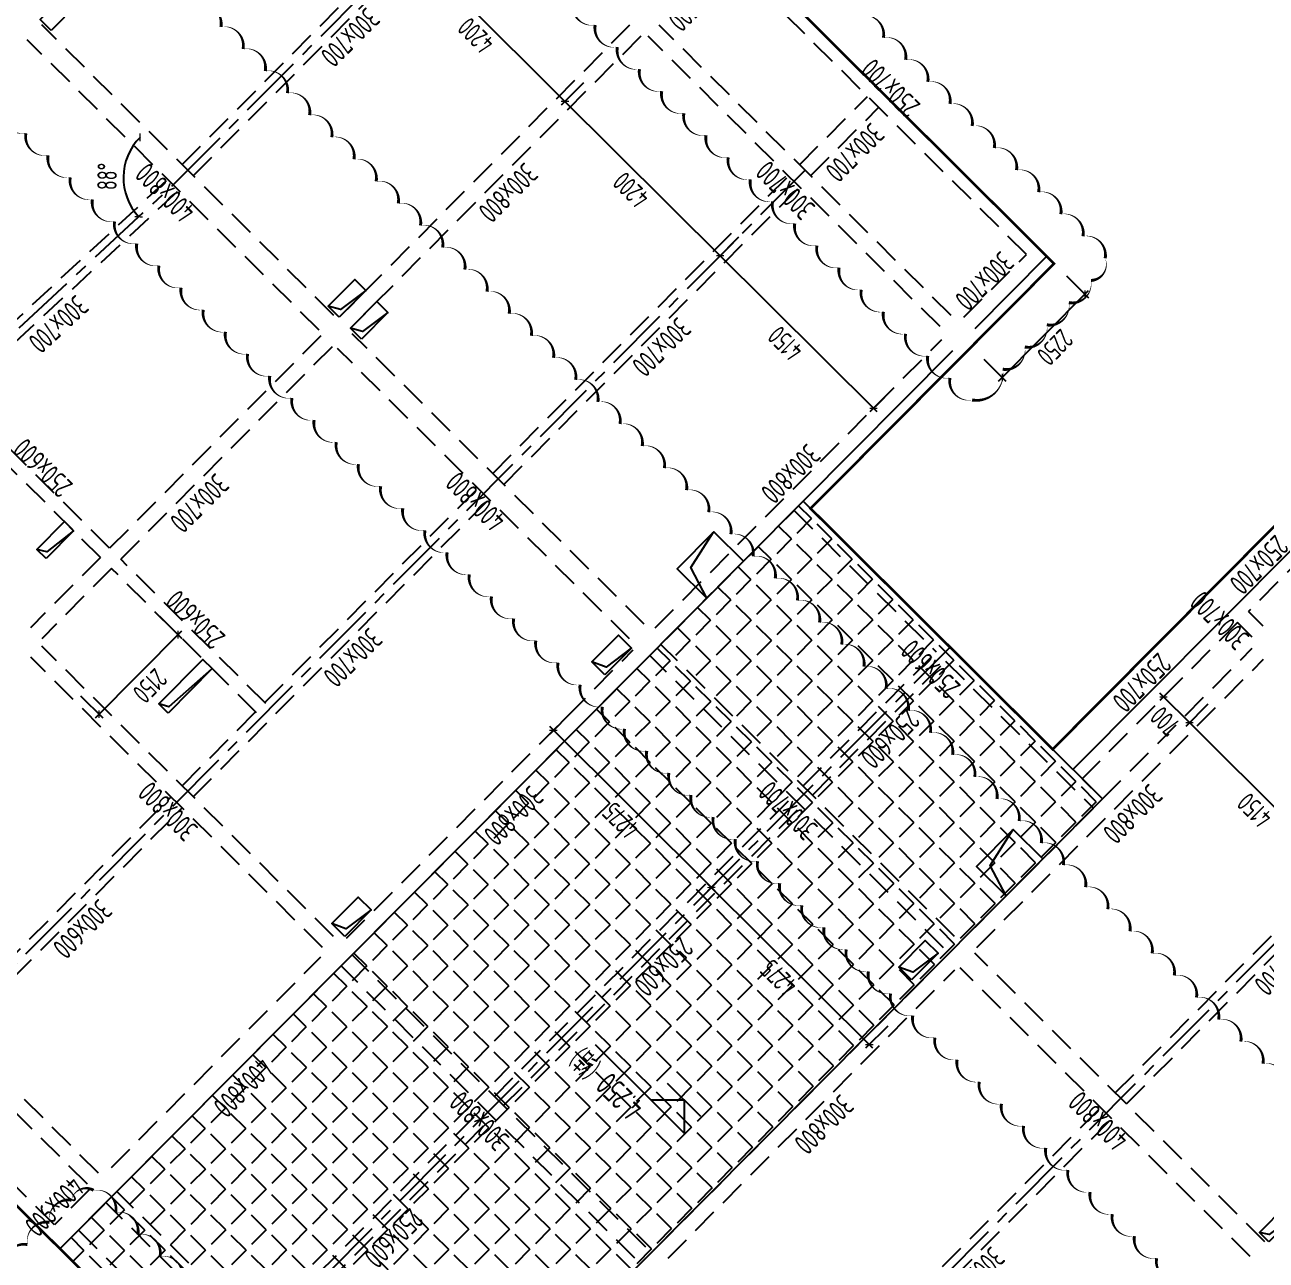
# Model space of a CAD drawing. Extents: x 517450926 to 520131079, y 3499134486 to 3500888201.
# Drawn here: x 518694059 to 518717878, y 3500136957 to 3500160652 of the extents above; entities that cross this region are included whole.
import ezdxf
from ezdxf.enums import TextEntityAlignment as Align

# ---------------------------------------------------------------- set-up
doc = ezdxf.new("R2010")
doc.units = 0
doc.header["$LTSCALE"] = 1000
doc.header["$MEASUREMENT"] = 0
doc.linetypes.add('CENTER', pattern=[2, 1.25, -0.25, 0.25, -0.25])
doc.linetypes.add('DASHED', pattern=[0.75, 0.5, -0.25])
doc.layers.get('0').update_dxf_attribs({"linetype": 'CONTINUOUS'})
doc.layers.get('Defpoints').update_dxf_attribs({"color": 2, "linetype": 'CONTINUOUS'})
doc.layers.add('0_修订云线', color=1, linetype='CONTINUOUS', plot=False)
for name, color, linetype in [('__附着_A10-23平面图_TEN25IWV_设计区$0$__附着_A10-23平面图_TEN25IWV_设计区$0$__附着_A10-2楼一层平面（剧场）_TEN25667_设计区$0$AD-LEVL-HIGH', 61, 'CONTINUOUS'), ('S_AXIS', 8, 'CENTER'), ('S_AXIS_DIMS', 3, 'CONTINUOUS'), ('S_BEAM', 4, 'DASHED'), ('S_BEAM_SECD_TEXT_HORZ', 9, 'CONTINUOUS'), ('S_BEAM_TEXT_HORZ', 7, 'CONTINUOUS'), ('S_BEAM_TEXT_VERT', 41, 'CONTINUOUS'), ('S_FLOR_ENHN', 91, 'DASHED'), ('S_HOLE', 201, 'CONTINUOUS'), ('S_PLAN_HACH', 254, 'CONTINUOUS')]:
    doc.layers.add(name, color=color, linetype=linetype)
doc.styles.add('__附着_A10-23平面图_TEN25IWV_设计区$0$__附着_A10-23平面图_TEN25IWV_设计区$0$__附着_A10-2楼一层平面（剧场）_TEN25667_设计区$0$TH-STYLE3', font='tssdeng', dxfattribs={"width": 0.7, "bigfont": 'tssdchn'})
doc.styles.add('TH-STYLE3', font='tssdeng.shx', dxfattribs={"width": 0.7, "bigfont": 'tssdchn.shx'})
doc.styles.add('样式 1', font='Tssdeng.shx', dxfattribs={"width": 0.7, "bigfont": 'Tssdchn.shx'})
doc.dimstyles.new('TSSD_100_100', dxfattribs={"dimtxt": 375, "dimasz": 100, "dimexe": 100, "dimexo": 0, "dimgap": 125, "dimtad": 1, "dimdec": 1, "dimdsep": 46, "dimtxsty": 'TH-STYLE3', "dimblk": 'ARCHTICK', "dimcen": -100, "dimdle": 100, "dimclrt": 7, "dimadec": 0, "dimazin": 0, "dimtfac": 1, "dimtdec": 1, "dimtix": 1, "dimtmove": 2, "dimatfit": 3, "dimldrblk": 'ARCHTICK', "dimfxl": 0, "dimtolj": 1, "dimtzin": 0, "dimarcsym": 0})

# ---------------------------------------------------------------- blocks, each defined once
blk = doc.blocks.new('_ArchTick')
at = {"color": 0, "const_width": 0.25}
blk.add_lwpolyline([(-0.53, -0.53), (0.53, 0.53)], dxfattribs=at)
blk = doc.blocks.new('*D113')
at = {"layer": 'Defpoints', "color": 0, "linetype": 'ByBlock', "transparency": 16777216}
for p in [(518717596, 3500148464), (518716406, 3500147267), (518720750, 3500145750)]:
    blk.add_point(p, dxfattribs=at)
at = {"layer": 'S_AXIS_DIMS', "color": 0, "linetype": 'ByBlock', "lineweight": -2, "transparency": 16777216}
for p, q in [((518716758, 3500147622), (518716335, 3500147196)), ((518719419, 3500144270), (518716335, 3500147338)), ((518719701, 3500144695), (518719278, 3500144270))]:
    blk.add_line(p, q, dxfattribs=at)
at = {"layer": 'S_AXIS_DIMS', "color": 0, "linetype": 'ByBlock', "lineweight": -2, "transparency": 16777216, "xscale": 100, "yscale": 100, "zscale": 100}
for p, rotation in [((518716406, 3500147267), 135.1572922653654), ((518719348, 3500144341), 315.1572922653654)]:
    blk.add_blockref('_ArchTick', p, dxfattribs=dict(at, rotation=rotation))
at = {"layer": 'S_AXIS_DIMS', "color": 7, "linetype": 'ByBlock', "transparency": 16777216, "insert": (518717657, 3500145583), "char_height": 375, "attachment_point": 5, "rotation": 135.1573, "style": 'TH-STYLE3'}
blk.add_mtext('\\A1;4150', dxfattribs=at)
blk = doc.blocks.new('*D114')
at = {"layer": 'Defpoints', "color": 0, "linetype": 'ByBlock', "transparency": 16777216}
for p in [(518708528, 3500145408), (518707232, 3500144105), (518711453, 3500142287)]:
    blk.add_point(p, dxfattribs=at)
at = {"layer": 'S_AXIS_DIMS', "color": 0, "linetype": 'ByBlock', "lineweight": -2, "transparency": 16777216}
for p, q in [((518707584, 3500144460), (518707161, 3500144034)), ((518710334, 3500141020), (518707161, 3500144176)), ((518710616, 3500141445), (518710192, 3500141020))]:
    blk.add_line(p, q, dxfattribs=at)
at = {"layer": 'S_AXIS_DIMS', "color": 0, "linetype": 'ByBlock', "lineweight": -2, "transparency": 16777216, "xscale": 100, "yscale": 100, "zscale": 100}
for p, rotation in [((518707232, 3500144105), 135.1572922653654), ((518710263, 3500141091), 315.1572922653654)]:
    blk.add_blockref('_ArchTick', p, dxfattribs=dict(at, rotation=rotation))
at = {"layer": 'S_AXIS_DIMS', "color": 7, "linetype": 'ByBlock', "transparency": 16777216, "insert": (518708527, 3500142376), "char_height": 375, "attachment_point": 5, "rotation": 135.1573, "style": 'TH-STYLE3'}
blk.add_mtext('\\A1;4275', dxfattribs=at)
blk = doc.blocks.new('*D115')
at = {"layer": 'Defpoints', "color": 0, "linetype": 'ByBlock', "transparency": 16777216}
for p in [(518705391, 3500148317), (518704201, 3500147120), (518708528, 3500145408)]:
    blk.add_point(p, dxfattribs=at)
at = {"layer": 'S_AXIS_DIMS', "color": 0, "linetype": 'ByBlock', "lineweight": -2, "transparency": 16777216}
for p, q in [((518704553, 3500147474), (518704130, 3500147049)), ((518707303, 3500144035), (518704130, 3500147190)), ((518707584, 3500144460), (518707161, 3500144034))]:
    blk.add_line(p, q, dxfattribs=at)
at = {"layer": 'S_AXIS_DIMS', "color": 0, "linetype": 'ByBlock', "lineweight": -2, "transparency": 16777216, "xscale": 100, "yscale": 100, "zscale": 100}
for p, rotation in [((518704201, 3500147120), 135.1572922653654), ((518707232, 3500144105), 315.1572922653654)]:
    blk.add_blockref('_ArchTick', p, dxfattribs=dict(at, rotation=rotation))
at = {"layer": 'S_AXIS_DIMS', "color": 7, "linetype": 'ByBlock', "transparency": 16777216, "insert": (518705496, 3500145391), "char_height": 375, "attachment_point": 5, "rotation": 135.1573, "style": 'TH-STYLE3'}
blk.add_mtext('\\A1;4275', dxfattribs=at)
blk = doc.blocks.new('*D116')
at = {"layer": 'Defpoints', "color": 0, "linetype": 'ByBlock', "transparency": 16777216}
for p in [(518708591, 3500157420), (518707401, 3500156223), (518711534, 3500154493)]:
    blk.add_point(p, dxfattribs=at)
at = {"layer": 'S_AXIS_DIMS', "color": 0, "linetype": 'ByBlock', "lineweight": -2, "transparency": 16777216}
for p, q in [((518707754, 3500156577), (518707330, 3500156152)), ((518710414, 3500153226), (518707330, 3500156293)), ((518710696, 3500153651), (518710273, 3500153226))]:
    blk.add_line(p, q, dxfattribs=at)
at = {"layer": 'S_AXIS_DIMS', "color": 0, "linetype": 'ByBlock', "lineweight": -2, "transparency": 16777216, "xscale": 100, "yscale": 100, "zscale": 100}
for p, rotation in [((518707401, 3500156223), 135.1572922653654), ((518710344, 3500153297), 315.1572922653654)]:
    blk.add_blockref('_ArchTick', p, dxfattribs=dict(at, rotation=rotation))
at = {"layer": 'S_AXIS_DIMS', "color": 7, "linetype": 'ByBlock', "transparency": 16777216, "insert": (518708652, 3500154538), "char_height": 375, "attachment_point": 5, "rotation": 135.1573, "style": 'TH-STYLE3'}
blk.add_mtext('\\A1;4150', dxfattribs=at)
blk = doc.blocks.new('*D117')
at = {"layer": 'Defpoints', "color": 0, "linetype": 'ByBlock', "transparency": 16777216}
for p in [(518705648, 3500160417), (518704423, 3500159185), (518708591, 3500157420)]:
    blk.add_point(p, dxfattribs=at)
at = {"layer": 'S_AXIS_DIMS', "color": 0, "linetype": 'ByBlock', "lineweight": -2, "transparency": 16777216}
for p, q in [((518704776, 3500159539), (518704352, 3500159114)), ((518707472, 3500156152), (518704352, 3500159255)), ((518707754, 3500156577), (518707330, 3500156152))]:
    blk.add_line(p, q, dxfattribs=at)
at = {"layer": 'S_AXIS_DIMS', "color": 0, "linetype": 'ByBlock', "lineweight": -2, "transparency": 16777216, "xscale": 100, "yscale": 100, "zscale": 100}
for p, rotation in [((518704423, 3500159185), 135.1572922653654), ((518707401, 3500156223), 315.1572922653654)]:
    blk.add_blockref('_ArchTick', p, dxfattribs=dict(at, rotation=rotation))
at = {"layer": 'S_AXIS_DIMS', "color": 7, "linetype": 'ByBlock', "transparency": 16777216, "insert": (518705692, 3500157482), "char_height": 375, "attachment_point": 5, "rotation": 135.1573, "style": 'TH-STYLE3'}
blk.add_mtext('\\A1;4200', dxfattribs=at)
blk = doc.blocks.new('*D118')
at = {"layer": 'Defpoints', "color": 0, "linetype": 'ByBlock', "transparency": 16777216}
for p in [(518702670, 3500163379), (518701445, 3500162146), (518705648, 3500160417)]:
    blk.add_point(p, dxfattribs=at)
at = {"layer": 'S_AXIS_DIMS', "color": 0, "linetype": 'ByBlock', "lineweight": -2, "transparency": 16777216}
for p, q in [((518701798, 3500162501), (518701375, 3500162075)), ((518704494, 3500159114), (518701374, 3500162217)), ((518704776, 3500159539), (518704352, 3500159114))]:
    blk.add_line(p, q, dxfattribs=at)
at = {"layer": 'S_AXIS_DIMS', "color": 0, "linetype": 'ByBlock', "lineweight": -2, "transparency": 16777216, "xscale": 100, "yscale": 100, "zscale": 100}
for p, rotation in [((518701445, 3500162146), 135.1572922653654), ((518704423, 3500159185), 315.1572922653654)]:
    blk.add_blockref('_ArchTick', p, dxfattribs=dict(at, rotation=rotation))
at = {"layer": 'S_AXIS_DIMS', "color": 7, "linetype": 'ByBlock', "transparency": 16777216, "insert": (518702714, 3500160444), "char_height": 375, "attachment_point": 5, "rotation": 135.1573, "style": 'TH-STYLE3'}
blk.add_mtext('\\A1;4200', dxfattribs=at)
blk = doc.blocks.new('*D151')
at = {"layer": 'Defpoints', "color": 0, "linetype": 'ByBlock', "transparency": 16777216}
for p in [(518696472, 3500149479), (518697000, 3500148954), (518695027, 3500147884)]:
    blk.add_point(p, dxfattribs=at)
at = {"layer": 'S_AXIS_DIMS', "color": 0, "linetype": 'ByBlock', "lineweight": -2, "transparency": 16777216}
for p, q in [((518696645, 3500149307), (518697071, 3500148884)), ((518695413, 3500147359), (518697070, 3500149025)), ((518695129, 3500147783), (518695554, 3500147359))]:
    blk.add_line(p, q, dxfattribs=at)
at = {"layer": 'S_AXIS_DIMS', "color": 0, "linetype": 'ByBlock', "lineweight": -2, "transparency": 16777216, "xscale": 100, "yscale": 100, "zscale": 100}
for p, rotation in [((518697000, 3500148954), 45.15729226536535), ((518695484, 3500147430), 225.1572922653654)]:
    blk.add_blockref('_ArchTick', p, dxfattribs=dict(at, rotation=rotation))
at = {"layer": 'S_AXIS_DIMS', "color": 7, "linetype": 'ByBlock', "transparency": 16777216, "insert": (518696463, 3500147972), "char_height": 375, "attachment_point": 5, "rotation": 225.1573, "style": 'TH-STYLE3'}
blk.add_mtext('\\A1;2150', dxfattribs=at)
blk = doc.blocks.new('*D156')
at = {"layer": 'Defpoints', "color": 0, "linetype": 'ByBlock', "transparency": 16777216}
for p in [(518716427, 3500148282), (518716924, 3500147788), (518716406, 3500147267)]:
    blk.add_point(p, dxfattribs=at)
at = {"layer": 'S_AXIS_DIMS', "color": 0, "linetype": 'ByBlock', "lineweight": -2, "transparency": 16777216}
for p, q in [((518716262, 3500148116), (518715839, 3500147690)), ((518715910, 3500147761), (518715839, 3500147832)), ((518715910, 3500147761), (518716406, 3500147267)), ((518716758, 3500147622), (518716335, 3500147196)), ((518716406, 3500147267), (518716477, 3500147197))]:
    blk.add_line(p, q, dxfattribs=at)
at = {"layer": 'S_AXIS_DIMS', "color": 0, "linetype": 'ByBlock', "lineweight": -2, "transparency": 16777216, "xscale": 100, "yscale": 100, "zscale": 100}
for p, rotation in [((518715910, 3500147761), 315.1572922653654), ((518716406, 3500147267), 135.1572922653654)]:
    blk.add_blockref('_ArchTick', p, dxfattribs=dict(at, rotation=rotation))
at = {"layer": 'S_AXIS_DIMS', "color": 7, "linetype": 'ByBlock', "transparency": 16777216, "insert": (518715937, 3500147293), "char_height": 375, "attachment_point": 5, "rotation": 135.1573, "style": 'TH-STYLE3'}
blk.add_mtext('\\A1;700', dxfattribs=at)
blk = doc.blocks.new('*D157')
at = {"layer": 'Defpoints', "color": 0, "linetype": 'ByBlock', "transparency": 16777216}
for p in [(518713722, 3500156159), (518714401, 3500155483), (518712135, 3500154563)]:
    blk.add_point(p, dxfattribs=at)
at = {"layer": 'S_AXIS_DIMS', "color": 0, "linetype": 'ByBlock', "lineweight": -2, "transparency": 16777216}
for p, q in [((518714046, 3500155836), (518714472, 3500155413)), ((518712744, 3500153817), (518714471, 3500155554)), ((518712460, 3500154241), (518712885, 3500153817))]:
    blk.add_line(p, q, dxfattribs=at)
at = {"layer": 'S_AXIS_DIMS', "color": 0, "linetype": 'ByBlock', "lineweight": -2, "transparency": 16777216, "xscale": 100, "yscale": 100, "zscale": 100}
for p, rotation in [((518714401, 3500155483), 45.15729226536535), ((518712814, 3500153888), 225.1572922653654)]:
    blk.add_blockref('_ArchTick', p, dxfattribs=dict(at, rotation=rotation))
at = {"layer": 'S_AXIS_DIMS', "color": 7, "linetype": 'ByBlock', "transparency": 16777216, "insert": (518713829, 3500154465), "char_height": 375, "attachment_point": 5, "rotation": 225.1573, "style": 'TH-STYLE3'}
blk.add_mtext('\\A1;2250', dxfattribs=at)
blk = doc.blocks.new('*D267')
at = {"layer": 'Defpoints', "color": 0, "transparency": 16777216}
for p in [(518669878, 3500184742), (518719672, 3500134322), (518720742, 3500133901), (518715548, 3500127828), (518751217, 3500103849)]:
    blk.add_point(p, dxfattribs=at)
at = {"layer": 'S_AXIS_DIMS', "color": 0, "lineweight": -2, "transparency": 16777216}
blk.add_arc((518720860, 3500134039), 1222, 135.1573, 229.4593, dxfattribs=at)
at = {"layer": 'S_AXIS_DIMS', "color": 0, "lineweight": -2, "transparency": 16777216, "xscale": 100, "yscale": 100, "zscale": 100}
for p, rotation in [((518719994, 3500134901), 45.15729226451204), ((518720066, 3500133111), 319.4592519570663)]:
    blk.add_blockref('_ArchTick', p, dxfattribs=dict(at, rotation=rotation))
at = {"layer": 'S_AXIS_DIMS', "color": 7, "transparency": 16777216, "insert": (518719327, 3500133977), "char_height": 375, "attachment_point": 5, "rotation": 92.3083, "style": 'TH-STYLE3'}
blk.add_mtext('\\A1;94°', dxfattribs=at)
blk = doc.blocks.new('*D269')
at = {"layer": 'Defpoints', "color": 0, "transparency": 16777216}
for p in [(518669878, 3500184742), (518695991, 3500158014), (518696924, 3500157601, 0), (518691015, 3500152120, 0), (518751217, 3500103849)]:
    blk.add_point(p, dxfattribs=at)
at = {"layer": 'S_AXIS_DIMS', "color": 0, "lineweight": -2, "transparency": 16777216}
blk.add_arc((518697051, 3500157718), 1100, 135.1573, 222.8453, dxfattribs=at)
at = {"layer": 'S_AXIS_DIMS', "color": 0, "lineweight": -2, "transparency": 16777216, "xscale": 100, "yscale": 100, "zscale": 100}
for p, rotation in [((518696271, 3500158494), 45.15729226459322), ((518696244, 3500156970), 312.8453472691643)]:
    blk.add_blockref('_ArchTick', p, dxfattribs=dict(at, rotation=rotation))
at = {"layer": 'S_AXIS_DIMS', "color": 7, "transparency": 16777216, "insert": (518695638, 3500157743), "char_height": 375, "attachment_point": 5, "rotation": 89.0013, "style": 'TH-STYLE3'}
blk.add_mtext('\\A1;88°', dxfattribs=at)
blk = doc.blocks.new('*D276')
at = {"layer": 'Defpoints', "color": 0, "transparency": 16777216}
for p in [(518696045, 3500174585), (518670596, 3500160553), (518677995, 3500157366), (518677569, 3500156361), (518674659, 3500153081)]:
    blk.add_point(p, dxfattribs=at)
at = {"layer": 'S_AXIS_DIMS', "color": 0, "lineweight": -2, "transparency": 16777216}
blk.add_arc((518677789, 3500156229), 1156, 45.1573, 148.9904, dxfattribs=at)
at = {"layer": 'S_AXIS_DIMS', "color": 0, "lineweight": -2, "transparency": 16777216, "xscale": 100, "yscale": 100, "zscale": 100}
for p, rotation in [((518678605, 3500157048), 315.1572922631937), ((518676799, 3500156824), 238.990403903446)]:
    blk.add_blockref('_ArchTick', p, dxfattribs=dict(at, rotation=rotation))
at = {"layer": 'S_AXIS_DIMS', "color": 7, "transparency": 16777216, "insert": (518677686, 3500157066), "char_height": 375, "attachment_point": 5, "rotation": 187.0738, "style": 'TH-STYLE3'}
blk.add_mtext('\\A1;104°', dxfattribs=at)
blk = doc.blocks.new('*U66')
for p, q in [((900, 450), (2400, 450)), ((0, 0), (900, 0))]:
    blk.add_line(p, q)
blk.add_lwpolyline([(900, 450), (450, 0), (0, 450), (900, 450)], close=True)
at = {"style": '__附着_A10-23平面图_TEN25IWV_设计区$0$__附着_A10-23平面图_TEN25IWV_设计区$0$__附着_A10-2楼一层平面（剧场）_TEN25667_设计区$0$TH-STYLE3', "width": 0.7}
blk.add_attdef('标高', (900, 600), '', height=450, dxfattribs=at)

msp = doc.modelspace()

# ---------------------------------------------------------------- hatches: boundary and pattern name
at = {"layer": 'S_PLAN_HACH', "transparency": 33554559}
h = msp.add_hatch(dxfattribs=at)
h.set_pattern_fill('ANGLE', color=256, scale=2000)
h.set_pattern_definition([(135.1573, (518630193.4, 3500156019.2), (-387.8396, -389.975), [400, -150]), (225.1573, (518630193.4, 3500156019.2), (389.975, -387.8396), [400, -150])])
h.paths.add_polyline_path([(518694733.5167, 3500137175.1335), (518700476.7838, 3500131463.3139), (518714738.7119, 3500145803.7634), (518708995.4449, 3500151515.5831)])

# ---------------------------------------------------------------- linework, layer by layer
at = {"layer": '0_修订云线'}
for points in [[(518697396.9466, 3500161034.7207, 0, 60, -0.52056705), (518697822.3738, 3500160611.6229, 0, 60, -0.52056705), (518698247.801, 3500160188.5251, 0, 60, -0.52056705), (518698673.2281, 3500159765.4274, 0, 60, -0.52056705), (518699098.6553, 3500159342.3296, 0, 60, -0.52056705), (518699524.0825, 3500158919.2319, 0, 60, -0.52056705), (518699949.5097, 3500158496.1341, 0, 60, -0.52056705), (518700374.9369, 3500158073.0364, 0, 60, -0.52056705), (518700800.3641, 3500157649.9386, 0, 60, -0.52056705), (518701225.7913, 3500157226.8409, 0, 60, -0.52056705), (518701651.2184, 3500156803.7431, 0, 60, -0.52056705), (518702076.6456, 3500156380.6454, 0, 60, -0.52056705), (518702502.0728, 3500155957.5476, 0, 60, -0.52056705), (518702927.5, 3500155534.4499, 0, 60, -0.52056705), (518703352.9272, 3500155111.3521, 0, 60, -0.52056705), (518703778.3544, 3500154688.2544, 0, 60, -0.52056705), (518704203.7816, 3500154265.1566, 0, 60, -0.52056705), (518704629.2088, 3500153842.0589, 0, 60, -0.52056705), (518705054.6359, 3500153418.9611, 0, 60, -0.52056705), (518705480.0631, 3500152995.8633, 0, 60, -0.52056705), (518705905.4903, 3500152572.7656, 0, 60, -0.52056705), (518706330.9175, 3500152149.6678, 0, 60, -0.52056705), (518706756.3447, 3500151726.5701, 0, 60, -0.52056705), (518707181.7719, 3500151303.4723, 0, 60, -0.52056705), (518707607.1991, 3500150880.3746, 0, 60, -0.52056705), (518708032.6263, 3500150457.2768, 0, 60, -0.52056705), (518708458.0534, 3500150034.1791, 0, 60, -0.52056705), (518708883.4806, 3500149611.0813, 0, 60, -0.52056705), (518709308.9078, 3500149187.9836, 0, 60, -0.52056705), (518709734.335, 3500148764.8858, 0, 60, -0.52056705), (518710159.7622, 3500148341.7881, 0, 60, -0.52056705), (518710585.1894, 3500147918.6903, 0, 60, -0.52056705), (518711010.6166, 3500147495.5926, 0, 60, -0.52056705), (518711436.0437, 3500147072.4948, 0, 60, -0.52056705), (518711861.4709, 3500146649.3971, 0, 60, -0.52056705), (518712286.8981, 3500146226.2993, 0, 60, -0.52056705), (518712712.3253, 3500145803.2016, 0, 60, -0.52056705), (518713137.7525, 3500145380.1038, 0, 60, -0.52056705), (518713563.1797, 3500144957.006, 0, 60, -0.52056705), (518713988.6069, 3500144533.9083, 0, 60, -0.52056705), (518714414.0341, 3500144110.8105, 0, 60, -0.52056705), (518714839.4612, 3500143687.7128, 0, 60, -0.52056705), (518715264.8884, 3500143264.615, 0, 60, -0.52056705), (518715690.3156, 3500142841.5173, 0, 60, -0.52056705), (518716115.7428, 3500142418.4195, 0, 60, -0.52056705), (518716541.17, 3500141995.3218, 0, 60, -0.52056705), (518716966.5972, 3500141572.224, 0, 60, -0.52056705), (518717392.0244, 3500141149.1263, 0, 60, -0.52056705), (518717817.4516, 3500140726.0285, 0, 60, -0.52056705), (518718242.8787, 3500140302.9308, 0, 60, -0.52056705)], [(518710109.5225, 3500160827.6807, 0, 60, -0.52056705), (518710534.9497, 3500160404.5829, 0, 60, -0.52056705), (518710960.3769, 3500159981.4852, 0, 60, -0.52056705), (518711385.8041, 3500159558.3874, 0, 60, -0.52056705), (518711811.2313, 3500159135.2897, 0, 60, -0.52056705), (518712236.6584, 3500158712.1919, 0, 60, -0.52056705), (518712662.0856, 3500158289.0942, 0, 60, -0.52056705), (518713087.5128, 3500157865.9964, 0, 60, -0.52056705), (518713512.94, 3500157442.8987, 0, 60, -0.52056705), (518713938.3672, 3500157019.8009, 0, 60, -0.52056705), (518714363.7944, 3500156596.7032, 0, 60, -0.52056705), (518714789.2216, 3500156173.6054, 0, 60, -0.52056705), (518714515.2156, 3500155748.5875, 0, 60, -0.52056705), (518714092.1178, 3500155323.1603, 0, 60, -0.52056705), (518713669.0201, 3500154897.7331, 0, 60, -0.52056705), (518713245.9223, 3500154472.3059, 0, 60, -0.52056705), (518712822.8246, 3500154046.8788, 0, 60, -0.52056705), (518712235.4175, 3500153456.2376, 0, 60, -0.52056705), (518711809.9903, 3500153879.3354, 0, 60, -0.52056705), (518711384.5631, 3500154302.4331, 0, 60, -0.52056705), (518710959.136, 3500154725.5309, 0, 60, -0.52056705), (518710533.7088, 3500155148.6286, 0, 60, -0.52056705), (518710108.2816, 3500155571.7264, 0, 60, -0.52056705), (518709682.8544, 3500155994.8242, 0, 60, -0.52056705), (518709257.4272, 3500156417.9219, 0, 60, -0.52056705), (518708832, 3500156841.0197, 0, 60, -0.52056705), (518708406.5728, 3500157264.1174, 0, 60, -0.52056705), (518707981.1456, 3500157687.2152, 0, 60, -0.52056705), (518707555.7185, 3500158110.3129, 0, 60, -0.52056705), (518707130.2913, 3500158533.4107, 0, 60, -0.52056705), (518706704.8641, 3500158956.5084, 0, 60, -0.52056705), (518706279.4369, 3500159379.6062, 0, 60, -0.52056705), (518705854.0097, 3500159802.7039, 0, 60, -0.52056705), (518705428.5825, 3500160225.8017, 0, 60, -0.52056705), (518705003.1553, 3500160648.8994, 0, 60, -0.52056705), (518704577.7281, 3500161071.9972, 0, 60, -0.52056705)], [(518716201.8108, 3500136570.878, 0, 60, -0.52056705), (518715776.3836, 3500136993.9757, 0, 60, -0.52056705), (518715350.9564, 3500137417.0735, 0, 60, -0.52056705), (518714925.5292, 3500137840.1712, 0, 60, -0.52056705), (518714500.102, 3500138263.269, 0, 60, -0.52056705), (518714074.6748, 3500138686.3667, 0, 60, -0.52056705), (518713649.2477, 3500139109.4645, 0, 60, -0.52056705), (518713223.8205, 3500139532.5622, 0, 60, -0.52056705), (518712798.3933, 3500139955.66, 0, 60, -0.52056705), (518712372.9661, 3500140378.7577, 0, 60, -0.52056705), (518711947.5389, 3500140801.8555, 0, 60, -0.52056705), (518711522.1117, 3500141224.9532, 0, 60, -0.52056705), (518711096.6845, 3500141648.051, 0, 60, -0.52056705), (518710671.2574, 3500142071.1487, 0, 60, -0.52056705), (518710245.8302, 3500142494.2465, 0, 60, -0.52056705), (518709820.403, 3500142917.3442, 0, 60, -0.52056705), (518709394.9758, 3500143340.442, 0, 60, -0.52056705), (518708969.5486, 3500143763.5398, 0, 60, -0.52056705), (518708544.1214, 3500144186.6375, 0, 60, -0.52056705), (518708118.6942, 3500144609.7353, 0, 60, -0.52056705), (518707693.267, 3500145032.833, 0, 60, -0.52056705), (518707267.8399, 3500145455.9308, 0, 60, -0.52056705), (518706842.4127, 3500145879.0285, 0, 60, -0.52056705), (518706416.9855, 3500146302.1263, 0, 60, -0.52056705), (518705991.5583, 3500146725.224, 0, 60, -0.52056705), (518705566.1311, 3500147148.3218, 0, 60, -0.52056705), (518705140.7039, 3500147571.4195, 0, 60, -0.52056705), (518704715.2767, 3500147994.5173, 0, 60, -0.52056705), (518704289.8495, 3500148417.615, 0, 60, -0.52056705), (518703864.4224, 3500148840.7128, 0, 60, -0.52056705), (518703438.9952, 3500149263.8105, 0, 60, -0.52056705), (518703013.568, 3500149686.9083, 0, 60, -0.52056705), (518702588.1408, 3500150110.006, 0, 60, -0.52056705), (518702162.7136, 3500150533.1038, 0, 60, -0.52056705), (518701737.2864, 3500150956.2016, 0, 60, -0.52056705), (518701311.8592, 3500151379.2993, 0, 60, -0.52056705), (518700886.432, 3500151802.3971, 0, 60, -0.52056705), (518700461.0049, 3500152225.4948, 0, 60, -0.52056705), (518700035.5777, 3500152648.5926, 0, 60, -0.52056705), (518699610.1505, 3500153071.6903, 0, 60, -0.52056705), (518699184.7233, 3500153494.7881, 0, 60, -0.52056705), (518698759.2961, 3500153917.8858, 0, 60, -0.52056705), (518698333.8689, 3500154340.9836, 0, 60, -0.52056705), (518697908.4417, 3500154764.0813, 0, 60, -0.52056705), (518697483.0146, 3500155187.1791, 0, 60, -0.52056705), (518697057.5874, 3500155610.2768, 0, 60, -0.52056705), (518696632.1602, 3500156033.3746, 0, 60, -0.52056705), (518696206.733, 3500156456.4723, 0, 60, -0.52056705), (518695781.3058, 3500156879.5701, 0, 60, -0.52056705), (518695355.8786, 3500157302.6678, 0, 60, -0.52056705), (518694930.4514, 3500157725.7656, 0, 60, -0.52056705), (518694505.0242, 3500158148.8633, 0, 60, -0.52056705), (518694079.5971, 3500158571.9611, 0, 60, -0.52056705), (518693654.1699, 3500158995.0589, 0, 60, -0.52056705)], [(518693685.8766, 3500136830.7772, 0, 60, -0.52056705), (518694108.9743, 3500137256.2044, 0, 60, -0.52056705), (518694532.0721, 3500137681.6315, 0, 60, -0.52056705), (518694955.1698, 3500138107.0587, 0, 60, -0.52056705), (518695378.9162, 3500138296.2181, 0, 60, -0.52056705), (518695804.3434, 3500137873.1203, 0, 60, -0.52056705), (518696229.7706, 3500137450.0226, 0, 60, -0.52056705), (518696655.1978, 3500137026.9248, 0, 60, -0.52056705), (518697080.6249, 3500136603.8271, 0, 60, -0.52056705)]]:
    msp.add_lwpolyline(points, format="xyseb", dxfattribs=at)
at = {"layer": 'S_AXIS'}
for p, q in [((518696924.317, 3500157600.734), (518703075.0749, 3500163785.3567)), ((518692671.2768, 3500141412.1359), (518709031.0555, 3500157861.9882)), ((518691015.4533, 3500152120.3731, -0.0337), (518696924.317, 3500157600.734, 0)), ((518698433.4336, 3500135258.4257), (518711813.9, 3500148712.5605)), ((518704618.6892, 3500129530.1417), (518720766.9201, 3500145767.2793))]:
    msp.add_line(p, q, dxfattribs=at)
at = {"layer": 'S_BEAM', "linetype": 'Continuous'}
for p, q in [((518713667.1493, 3500156213.0083), (518677754.0043, 3500191929.5103)), ((518712292.0816, 3500154830.37), (518713667.1493, 3500156213.0083)), ((518708995.4449, 3500151515.5831), (518711868.9838, 3500154404.9428)), ((518708995.4449, 3500151515.5831), (518714171.4757, 3500146367.8938)), ((518718631.6312, 3500150852.6054), (518714171.4757, 3500146367.8938)), ((518700445.3445, 3500142918.4087), (518705945.6153, 3500148448.9621)), ((518688493.9179, 3500143380.5672), (518709977.9909, 3500122014.1307)), ((518696002.8181, 3500138451.4232), (518700022.2468, 3500142492.9815))]:
    msp.add_line(p, q, dxfattribs=at)
at = {"layer": 'S_BEAM'}
for p, q in [((518697080.6077, 3500157970.6028), (518702757.1692, 3500163678.4176)), ((518697293.3213, 3500157759.0539), (518702969.8828, 3500163466.8687)), ((518713278.145, 3500156247.2959), (518707463.9734, 3500162029.6318)), ((518699987.6935, 3500155079.4348), (518694386.2355, 3500160650.2219)), ((518705664.6432, 3500160645.8287), (518700093.8561, 3500155044.3708)), ((518711831.7845, 3500155076.5946), (518706230.3265, 3500160647.3817)), ((518699705.6283, 3500154795.8167), (518694104.1703, 3500160366.6038)), ((518705877.3568, 3500160434.2799), (518700306.5697, 3500154832.8219)), ((518711620.2356, 3500154863.881), (518706018.7776, 3500160434.6681)), ((518708924.6987, 3500157967.7626), (518710229.25, 3500159279.4965)), ((518709137.4123, 3500157756.2137), (518710441.9636, 3500159067.9476)), ((518690909.0098, 3500152226.2337, -0.0337), (518696797.668, 3500157687.8544, -0.0002)), ((518703036.5887, 3500152047.2339), (518708713.1498, 3500157755.049)), ((518691121.8967, 3500152014.5124, -0.0337), (518697010.5549, 3500157476.1332, -0.0001)), ((518703249.3023, 3500151835.685), (518708925.8634, 3500157543.5001)), ((518712079.368, 3500155041.9188), (518713278.145, 3500156247.2959)), ((518699741.2747, 3500154689.8481), (518694170.4876, 3500149088.3902)), ((518705943.6741, 3500149156.0663), (518700342.2161, 3500154726.8534)), ((518706155.9995, 3500149085.9382), (518711656.2703, 3500154616.4916)), ((518699953.9883, 3500154478.2992), (518694383.2012, 3500148876.8413)), ((518705661.6089, 3500148872.4481), (518700060.151, 3500154443.2352)), ((518695686.5879, 3500150612.8376), (518692736.837, 3500153546.437)), ((518695510.2971, 3500150435.5762), (518692553.3897, 3500153376.293)), ((518697077.9624, 3500146055.8006), (518702754.5235, 3500151763.6157)), ((518697290.676, 3500145844.2517), (518702967.2371, 3500151552.0669)), ((518706368.7131, 3500148874.3893), (518708819.1542, 3500151338.3218)), ((518708819.1542, 3500151338.3218), (518711548.9786, 3500148623.4445)), ((518718632.6018, 3500150499.0533), (518717539.5992, 3500149400.0331)), ((518698506.0142, 3500147456.2622), (518695723.0107, 3500150224.0274)), ((518698682.305, 3500147633.5235), (518695899.3015, 3500150401.2887)), ((518717823.2174, 3500149117.9679), (518717539.5992, 3500149400.0331)), ((518717328.0504, 3500149187.3195), (518714348.737, 3500146191.603)), ((518717611.6685, 3500148905.2543), (518717328.0504, 3500149187.3195)), ((518699985.0496, 3500143164.6313), (518694383.5895, 3500148735.4205)), ((518700232.6309, 3500143129.9576), (518705732.9017, 3500148660.511)), ((518711688.3, 3500142949.2737), (518706051.3897, 3500148555.3189)), ((518711899.8488, 3500143161.9873), (518706262.9386, 3500148768.0325)), ((518708992.7631, 3500146053.1553), (518711548.9786, 3500148623.4445)), ((518714738.7119, 3500145803.7634), (518717612.2509, 3500148693.1231)), ((518699773.5007, 3500142951.9177), (518694172.0406, 3500148522.7069)), ((518709170.0244, 3500145876.8646), (518711726.24, 3500148447.1538)), ((518711726.24, 3500148447.1538), (518714562.4212, 3500145626.5021)), ((518712324.6937, 3500142951.0208), (518717824.9645, 3500148481.5742)), ((518714348.737, 3500146191.603), (518714738.7119, 3500145803.7634)), ((518692564.92, 3500141517.9103), (518696866.4135, 3500145843.087)), ((518703069.3945, 3500140097.1747), (518708781.2142, 3500145840.4417)), ((518714984.0019, 3500140165.239), (518720660.5633, 3500145873.0538)), ((518692777.6336, 3500141306.3614), (518697079.1271, 3500145631.5381)), ((518703246.6558, 3500139920.8839), (518708958.4755, 3500145664.151)), ((518712111.9801, 3500143162.5697), (518714562.4212, 3500145626.5021)), ((518715196.7154, 3500139953.6902), (518720873.2769, 3500145661.5049)), ((518695472.0068, 3500138626.7413), (518689870.5467, 3500144197.5305)), ((518695260.458, 3500138414.0277), (518689658.9979, 3500143984.8169)), ((518694626.1893, 3500137634.46), (518688882.9223, 3500143346.2797, 0.0126)), ((518717855.6354, 3500137309.3292), (518712289.6297, 3500142844.8581)), ((518695719.2, 3500138733.4884), (518699738.6286, 3500142775.0467)), ((518705764.9314, 3500136993.2931), (518700128.0212, 3500142599.3383)), ((518705976.4803, 3500137206.0067), (518700339.5701, 3500142812.0519)), ((518706188.6115, 3500137206.589), (518711688.8823, 3500142737.1425)), ((518706401.3251, 3500136995.0402), (518711901.5959, 3500142525.5936)), ((518717573.5702, 3500137025.7111), (518712007.5645, 3500142561.24)), ((518698626.8681, 3500135630.1892), (518702857.8456, 3500139884.4611)), ((518709025.3751, 3500134173.8061), (518714701.9367, 3500139881.6209)), ((518698804.1294, 3500135453.8985), (518703035.107, 3500139708.1703)), ((518709238.0887, 3500133962.2573), (518714914.6503, 3500139670.072)), ((518695296.1022, 3500138308.0612), (518694626.1893, 3500137634.46)), ((518701251.8887, 3500132455.4031), (518695614.9785, 3500138061.4483)), ((518701463.4376, 3500132668.1167), (518695826.5274, 3500138274.1619)), ((518695579.7204, 3500138025.9961), (518695086.0982, 3500137529.6562)), ((518695086.0982, 3500137529.6562), (518700793.9129, 3500131853.0947))]:
    msp.add_line(p, q, dxfattribs=at)
at = {"layer": 'S_FLOR_ENHN', "linetype": 'ByBlock', "const_width": 50}
msp.add_lwpolyline([(518727492.3888, 3500104243.0626), (518739156.1842, 3500092643.1326), (518745961.0064, 3500099485.4198), (518745145.9569, 3500100296.7117), (518756886.5669, 3500112101.9616), (518724908.6234, 3500143904.8094), (518725649.0444, 3500144649.307), (518718629.4959, 3500151630.4199), (518713781.5008, 3500146755.7334), (518709137.254, 3500151374.5505), (518713808.9584, 3500156071.9757), (518677754.0043, 3500191929.5103), (518669990.1605, 3500184122.9214), (518661608.9242, 3500168566.9861), (518675983.547, 3500154271.0719), (518677393.8728, 3500155689.1625), (518688454.9796, 3500144688.621), (518687820.3249, 3500144050.472), (518709977.9909, 3500122014.1307), (518710612.6456, 3500122652.2796), (518724758.0997, 3500108584.2793), (518724758.0997, 3500108584.2794), (518728303.3262, 3500105058.4648)], dxfattribs=at)
at = {"layer": 'S_HOLE'}
for points in [[(518694563.3074, 3500160544.6368), (518694350.5891, 3500160756.1905), (518694858.3067, 3500161266.7034), (518695071.0251, 3500161055.1498)], [(518700093.8562, 3500155044.3708), (518699881.1378, 3500155255.9244), (518700388.7773, 3500155766.3588), (518700601.4957, 3500155554.8052)], [(518700519.2881, 3500154621.2683), (518700306.5697, 3500154832.8219), (518700814.2874, 3500155343.3348), (518701027.0057, 3500155131.7812)], [(518694467.3663, 3500150415.0362), (518694290.105, 3500150591.3269), (518694818.9771, 3500151123.1109), (518694996.2385, 3500150946.8202)], [(518705189.7341, 3500148185.2543), (518704941.5853, 3500148432.0445), (518705449.3027, 3500148942.5572), (518705697.4515, 3500148695.7671)], [(518696808.9629, 3500147451.6048), (518696631.7016, 3500147627.8956), (518697477.8971, 3500148478.7499), (518697655.1584, 3500148302.4592)], [(518700197.1808, 3500143165.2136), (518699949.0955, 3500143411.9405), (518700456.813, 3500143922.4532), (518700704.8982, 3500143675.7263)], [(518711075.3883, 3500142332.9876), (518710827.2259, 3500142579.7912), (518711334.3631, 3500143089.7205), (518711582.5255, 3500142842.9169)], [(518717926.3457, 3500137309.5233), (518717749.1014, 3500137485.7971), (518718256.8188, 3500137996.3098), (518718434.0631, 3500137820.036)]]:
    msp.add_lwpolyline(points, close=True, dxfattribs=at)
for points in [[(518700601.4957, 3500155554.8052), (518700117.4234, 3500155189.085), (518699881.1378, 3500155255.9244)], [(518701026.4602, 3500155131.2355), (518700540.5164, 3500154768.3086), (518700306.5697, 3500154832.8219)], [(518694993.607, 3500150949.4373), (518694480.4844, 3500150541.5607), (518694290.105, 3500150591.3269)], [(518705696.7711, 3500148695.0829), (518705210.9841, 3500148332.2731), (518704941.5853, 3500148432.0445)], [(518697642.094, 3500148291.0318), (518696819.2313, 3500147571.274), (518696631.7016, 3500147627.8956)], [(518700704.7981, 3500143675.6257), (518700219.0109, 3500143312.8158), (518699949.0955, 3500143411.9405)], [(518711582.5165, 3500142842.9079), (518711096.6247, 3500142480.0199), (518710827.2259, 3500142579.7912)], [(518718434.0631, 3500137820.036), (518717935.2243, 3500137450.5253), (518717749.1014, 3500137485.7971)]]:
    msp.add_lwpolyline(points, dxfattribs=at)
at = {"layer": 'S_HOLE', "elevation": -0.0885}
for points in [[(518707144.3922, 3500149654.3392), (518706577.156, 3500150218.4695), (518707282.3189, 3500150927.5148), (518707849.5552, 3500150363.3845)], [(518712887.6594, 3500143942.5195), (518712320.4232, 3500144506.6499), (518713025.5865, 3500145215.6955), (518713592.8227, 3500144651.5652)]]:
    msp.add_lwpolyline(points, close=True, dxfattribs=at)
for points in [[(518707144.3922, 3500149654.3392), (518706838.2715, 3500150239.8151), (518707269.1873, 3500150914.3108)], [(518712887.6594, 3500143942.5195), (518712581.5385, 3500144527.9953), (518713017.3699, 3500145210.1852)]]:
    msp.add_lwpolyline(points, dxfattribs=at)
at = {"layer": 'S_PLAN_HACH', "transparency": 33554559}
msp.add_lwpolyline([(518694733.5167, 3500137175.1335), (518700476.7838, 3500131463.3139), (518714738.7119, 3500145803.7634), (518708995.4449, 3500151515.5831)], close=True, dxfattribs=at)

# ---------------------------------------------------------------- block references
at = {"layer": '__附着_A10-23平面图_TEN25IWV_设计区$0$__附着_A10-23平面图_TEN25IWV_设计区$0$__附着_A10-2楼一层平面（剧场）_TEN25667_设计区$0$AD-LEVL-HIGH', "rotation": 135.1572922632287}
msp.add_blockref('*U66', (518707029.7532, 3500139713.6593), dxfattribs=at).add_auto_attribs({'标高': '4.250（结）'})

# ---------------------------------------------------------------- texts
at = {"layer": 'S_BEAM_SECD_TEXT_HORZ', "linetype": 'Continuous', "width": 0.7}
for s, rotation, style, p in [('300x700', 225.15729781, '样式 1', (518700159.2976, 3500160550.1587)), ('250x700', 135.15728815, 'TH-STYLE3', (518710808.0614, 3500159577.8721)), ('300x700', 225.15729781, '样式 1', (518709843.9242, 3500158340.5121)), ('300x700', 222.84536682, '样式 1', (518694567.8103, 3500155054.7609)), ('300x700', 225.15729781, '样式 1', (518706133.0046, 3500154609.1609)), ('250x600', 135.15728815, 'TH-STYLE3', (518694541.8968, 3500152294.5939)), ('250x700', 225.15729297, 'TH-STYLE3', (518717600.5956, 3500150432.3898)), ('250x600', 135.15728815, 'TH-STYLE3', (518697469.591, 3500149382.9303)), ('300x700', 225.15729781, '样式 1', (518700209.6364, 3500148653.1799)), ('250x600', 135.15728815, 'TH-STYLE3', (518711576.6514, 3500148433.7955)), ('250x700', 225.15729297, 'TH-STYLE3', (518715352.8888, 3500148172.3078)), ('250x600', 225.15729297, 'TH-STYLE3', (518710523.6706, 3500147093.6822)), ('300x600', 225.15729781, '样式 1', (518695021.7648, 3500143446.594)), ('250x600', 225.15729297, 'TH-STYLE3', (518706178.1041, 3500142724.1905)), ('300x700', 225.15729297, 'TH-STYLE3', (518718071.7805, 3500142735.7559)), ('250x600', 225.15729297, 'TH-STYLE3', (518700998.5555, 3500137516.125)), ('300x700', 225.15729297, 'TH-STYLE3', (518712151.8108, 3500136783.1929))]:
    msp.add_text(s, height=400, rotation=rotation, dxfattribs=dict(at, style=style)).set_placement(p, align=Align.CENTER)
at = {"layer": 'S_BEAM_TEXT_HORZ', "linetype": 'Continuous', "style": '样式 1', "width": 0.7}
for s, p in [('400x800', (518696894.0589, 3500157570.3133)), ('300x700', (518708791.0382, 3500157620.6505)), ('400x800', (518702850.0405, 3500151646.9437)), ('300x700', (518717122.8722, 3500149369.6962)), ('300x800', (518696944.3022, 3500145708.6882)), ('300x700', (518708841.3765, 3500145723.6721)), ('300x800', (518702918.0075, 3500139767.6919)), ('400x800', (518714797.4546, 3500139764.948))]:
    msp.add_text(s, height=400, rotation=135.15728815, dxfattribs=at).set_placement(p, align=Align.CENTER)
at = {"layer": 'S_BEAM_TEXT_VERT', "linetype": 'Continuous', "style": '样式 1', "width": 0.7}
for s, p in [('300x700', (518706828.7023, 3500161228.9085)), ('300x800', (518703190.5677, 3500157570.7436)), ('300x700', (518712330.3623, 3500155876.2246)), ('300x800', (518708611.6908, 3500152179.304)), ('300x700', (518697267.1992, 3500151614.763)), ('300x800', (518703294.0843, 3500145620.8782)), ('300x800', (518715173.4335, 3500145653.4903)), ('400x800', (518698111.1369, 3500140409.3951)), ('300x800', (518709250.065, 3500139697.5096)), ('400x900', (518694488.6208, 3500138123.4006))]:
    msp.add_text(s, height=400, rotation=225.15729781, dxfattribs=at).set_placement(p, align=Align.CENTER)

# ---------------------------------------------------------------- dimensions: what is measured, and where the dimension line sits
at = {"layer": 'S_AXIS_DIMS'}
for base, line1, line2, picture, middle in [((518719671.8957, 3500134322.4546), ((518751216.9937, 3500103848.5721), (518669878.1449, 3500184742.0486)), ((518715547.7948, 3500127828.1347), (518720741.8175, 3500133900.8033)), '*D267', (518719327.3411, 3500133977.3902)), ((518695991.0166, 3500158014.2915), ((518751216.9937, 3500103848.5721), (518669878.1449, 3500184742.0486)), ((518691015.4533, 3500152120.3731, -0.0337), (518696924.317, 3500157600.734, 0)), '*D269', (518695638.1241, 3500157742.7359)), ((518677994.8265, 3500157366.4402), ((518677568.8047, 3500156361.3967), (518670595.6161, 3500160552.9009)), ((518696045.0438, 3500174584.8318), (518674659.4405, 3500153081.4865)), '*D276', (518677685.5908, 3500157065.9035))]:
    dim = msp.add_angular_dim_2l(base=base, line1=line1, line2=line2, dimstyle='TSSD_100_100', dxfattribs=at)
    dim.commit()
    dim.dimension.update_dxf_attribs({"geometry": picture, "text_midpoint": middle})
at = {"layer": 'S_AXIS_DIMS', "linetype": 'ByBlock'}
for base, p1, p2, angle, picture, middle in [((518701445.02, 3500162146.3273), (518705648.4743, 3500160416.854), (518702670.484, 3500163378.5383), 135.15729227, '*D118', (518702713.6517, 3500160443.9085)), ((518704423.0103, 3500159184.643), (518708591.2067, 3500157419.7169), (518705648.4743, 3500160416.854), 135.15729227, '*D117', (518705691.6422, 3500157482.224)), ((518707401.001, 3500156222.9583), (518711533.7445, 3500154493.2914), (518708591.2067, 3500157419.7169), 135.15729227, '*D116', (518708651.9064, 3500154538.1688)), ((518714400.8493, 3500155483.3257), (518712135.0642, 3500154563.4234), (518713721.6808, 3500156158.7754), 225.15729227, '*D157', (518713829.1177, 3500154465.2863)), ((518696999.6084, 3500148954.4197), (518695026.7353, 3500147884.2441), (518696471.931, 3500149479.2078), 225.15729227, '*D151', (518696463.135, 3500147971.8326)), ((518704200.6494, 3500147119.8226), (518708527.7984, 3500145408.3667), (518705390.8553, 3500148316.5814), 135.15729227, '*D115', (518705495.8703, 3500145390.9602)), ((518716405.8761, 3500147267.3896), (518720750.1689, 3500145750.4358), (518717596.0819, 3500148464.1484), 135.15729227, '*D113', (518717656.7817, 3500145582.5999)), ((518716405.8761, 3500147267.3896), (518716427.4419, 3500148281.7526), (518716923.7737, 3500147788.1386), 135.15729227, '*D156', (518715937.3468, 3500147292.62)), ((518707231.8181, 3500144105.2512), (518711453.1927, 3500142287.4384), (518708527.7984, 3500145408.3667), 135.15729227, '*D114', (518708527.039, 3500142376.3887))]:
    dim = msp.add_linear_dim(base=base, p1=p1, p2=p2, angle=angle, dimstyle='TSSD_100_100', dxfattribs=at)
    dim.commit()
    dim.dimension.update_dxf_attribs({"geometry": picture, "text_midpoint": middle})

doc.saveas('drawing.dxf')
